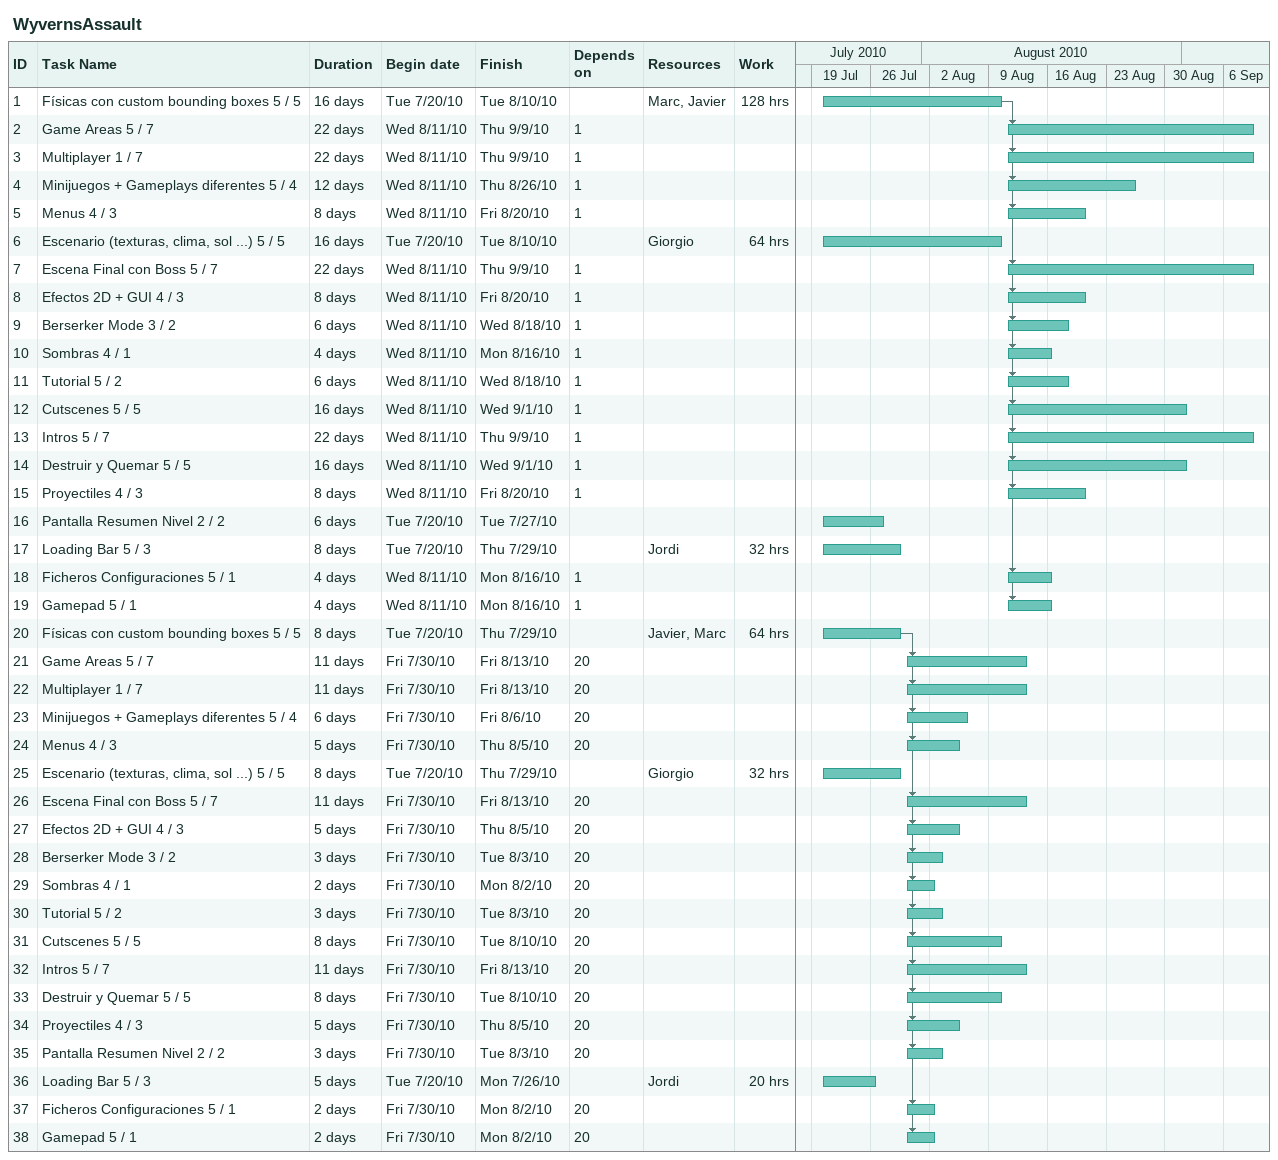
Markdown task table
WyvernsAssault

| ID | Task | Duration | Start | Finish | Predecessors | Resources | Work (h) |
|---|---|---|---|---|---|---|---|
| 1 | Físicas con custom bounding boxes 5 / 5 | 16d | 2010-07-20 | 2010-08-10 |  | Marc, Javier | 128 |
| 2 | Game Areas 5 / 7 | 22d | 2010-08-11 | 2010-09-09 | 1 |  |  |
| 3 | Multiplayer 1 / 7 | 22d | 2010-08-11 | 2010-09-09 | 1 |  |  |
| 4 | Minijuegos + Gameplays diferentes 5 / 4 | 12d | 2010-08-11 | 2010-08-26 | 1 |  |  |
| 5 | Menus 4 / 3 | 8d | 2010-08-11 | 2010-08-20 | 1 |  |  |
| 6 | Escenario (texturas, clima, sol ...) 5 / 5 | 16d | 2010-07-20 | 2010-08-10 |  | Giorgio | 64 |
| 7 | Escena Final con Boss 5 / 7 | 22d | 2010-08-11 | 2010-09-09 | 1 |  |  |
| 8 | Efectos 2D + GUI 4 / 3 | 8d | 2010-08-11 | 2010-08-20 | 1 |  |  |
| 9 | Berserker Mode 3 / 2 | 6d | 2010-08-11 | 2010-08-18 | 1 |  |  |
| 10 | Sombras 4 / 1 | 4d | 2010-08-11 | 2010-08-16 | 1 |  |  |
| 11 | Tutorial 5 / 2 | 6d | 2010-08-11 | 2010-08-18 | 1 |  |  |
| 12 | Cutscenes 5 / 5 | 16d | 2010-08-11 | 2010-09-01 | 1 |  |  |
| 13 | Intros 5 / 7 | 22d | 2010-08-11 | 2010-09-09 | 1 |  |  |
| 14 | Destruir y Quemar 5 / 5 | 16d | 2010-08-11 | 2010-09-01 | 1 |  |  |
| 15 | Proyectiles 4 / 3 | 8d | 2010-08-11 | 2010-08-20 | 1 |  |  |
| 16 | Pantalla Resumen Nivel 2 / 2 | 6d | 2010-07-20 | 2010-07-27 |  |  |  |
| 17 | Loading Bar 5 / 3 | 8d | 2010-07-20 | 2010-07-29 |  | Jordi | 32 |
| 18 | Ficheros Configuraciones 5 / 1 | 4d | 2010-08-11 | 2010-08-16 | 1 |  |  |
| 19 | Gamepad 5 / 1 | 4d | 2010-08-11 | 2010-08-16 | 1 |  |  |
| 20 | Físicas con custom bounding boxes 5 / 5 | 8d | 2010-07-20 | 2010-07-29 |  | Javier, Marc | 64 |
| 21 | Game Areas 5 / 7 | 11d | 2010-07-30 | 2010-08-13 | 20 |  |  |
| 22 | Multiplayer 1 / 7 | 11d | 2010-07-30 | 2010-08-13 | 20 |  |  |
| 23 | Minijuegos + Gameplays diferentes 5 / 4 | 6d | 2010-07-30 | 2010-08-06 | 20 |  |  |
| 24 | Menus 4 / 3 | 5d | 2010-07-30 | 2010-08-05 | 20 |  |  |
| 25 | Escenario (texturas, clima, sol ...) 5 / 5 | 8d | 2010-07-20 | 2010-07-29 |  | Giorgio | 32 |
| 26 | Escena Final con Boss 5 / 7 | 11d | 2010-07-30 | 2010-08-13 | 20 |  |  |
| 27 | Efectos 2D + GUI 4 / 3 | 5d | 2010-07-30 | 2010-08-05 | 20 |  |  |
| 28 | Berserker Mode 3 / 2 | 3d | 2010-07-30 | 2010-08-03 | 20 |  |  |
| 29 | Sombras 4 / 1 | 2d | 2010-07-30 | 2010-08-02 | 20 |  |  |
| 30 | Tutorial 5 / 2 | 3d | 2010-07-30 | 2010-08-03 | 20 |  |  |
| 31 | Cutscenes 5 / 5 | 8d | 2010-07-30 | 2010-08-10 | 20 |  |  |
| 32 | Intros 5 / 7 | 11d | 2010-07-30 | 2010-08-13 | 20 |  |  |
| 33 | Destruir y Quemar 5 / 5 | 8d | 2010-07-30 | 2010-08-10 | 20 |  |  |
| 34 | Proyectiles 4 / 3 | 5d | 2010-07-30 | 2010-08-05 | 20 |  |  |
| 35 | Pantalla Resumen Nivel 2 / 2 | 3d | 2010-07-30 | 2010-08-03 | 20 |  |  |
| 36 | Loading Bar 5 / 3 | 5d | 2010-07-20 | 2010-07-26 |  | Jordi | 20 |
| 37 | Ficheros Configuraciones 5 / 1 | 2d | 2010-07-30 | 2010-08-02 | 20 |  |  |
| 38 | Gamepad 5 / 1 | 2d | 2010-07-30 | 2010-08-02 | 20 |  |  |
